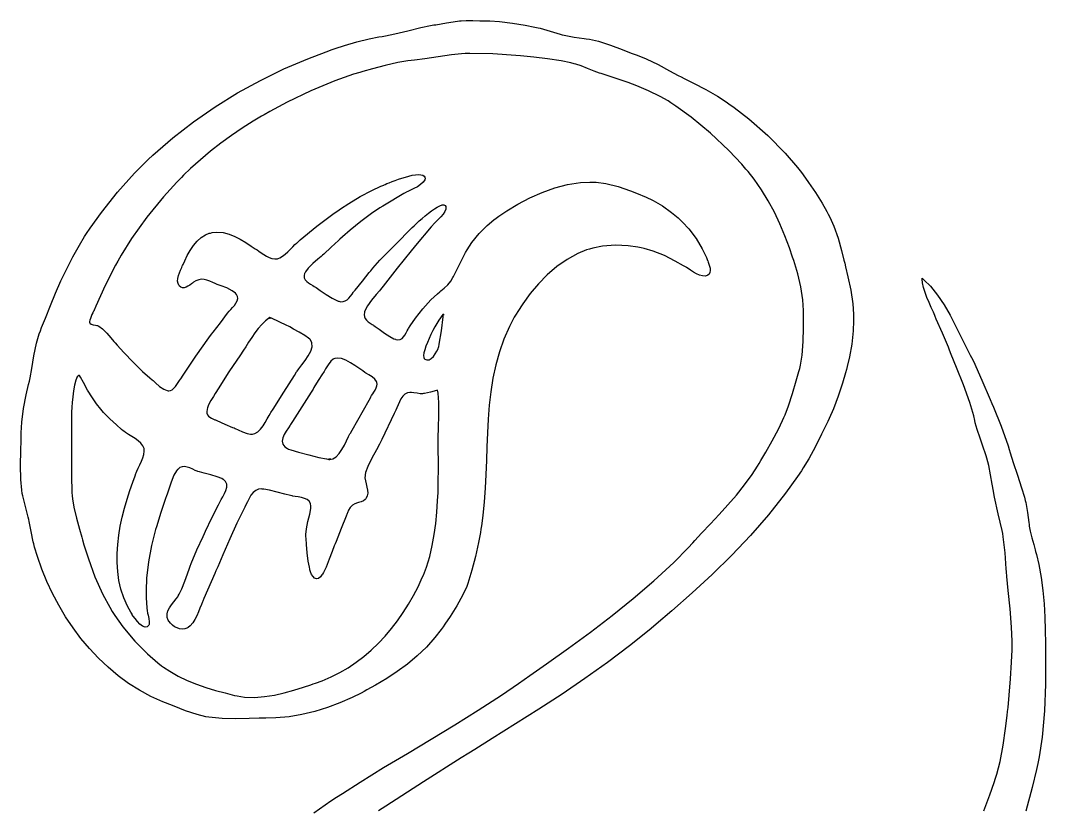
# Model space of a CAD drawing. Extents: x 0 to 40.1, y -48 to 2.9.
# Drawn here: x 7.11 to 40.13, y -22.58 to 2.88 of the extents above; entities that cross this region are included whole.
import ezdxf

# ---------------------------------------------------------------- set-up
doc = ezdxf.new("R2010")
doc.units = 0
doc.layers.get('0').update_dxf_attribs({"linetype": 'CONTINUOUS'})

msp = doc.modelspace()

# ---------------------------------------------------------------- linework, layer by layer
at = {"color": 0}
for points in [[(16.559, -22.6549), (17.1086, -22.2733), (17.2939, -22.1492), (17.481, -22.0267), (18.0472, -21.6674), (18.8074, -21.1988), (19.5713, -20.7381), (20.3358, -20.2796), (21.0978, -19.8175), (21.8543, -19.3465), (22.6021, -18.8607), (23.156, -18.484), (23.3381, -18.3547), (23.5156, -18.2285), (24.0488, -17.8506), (24.7599, -17.3431), (25.4662, -16.8274), (26.1635, -16.2986), (26.8465, -15.7517), (27.5107, -15.1817), (28.1513, -14.5835), (28.6149, -14.1142), (28.7636, -13.9524), (28.8346, -13.8749), (29.0497, -13.6444), (29.3362, -13.34), (29.6203, -13.0354), (29.899, -12.7275), (30.1694, -12.4126), (30.4286, -12.0874), (30.6738, -11.7484), (30.8478, -11.4828), (30.9019, -11.3921), (30.9554, -11.3015), (31.1157, -11.0297), (31.3261, -10.6622), (31.5232, -10.2912), (31.6569, -10.013), (31.6972, -9.91851), (31.7374, -9.82411), (31.8468, -9.53624), (31.98, -9.14025), (32.0999, -8.73731), (32.1831, -8.43533), (32.2097, -8.33442), (32.239, -8.22889), (32.2936, -7.90294), (32.3246, -7.46636), (32.329, -7.02632), (32.3301, -6.69493), (32.3335, -6.58458), (32.3335, -6.46962), (32.311, -6.12489), (32.2472, -5.69808), (32.1471, -5.28157), (32.0504, -4.95947), (32.0154, -4.85308), (31.9824, -4.75185), (31.8782, -4.44993), (31.7304, -4.05583), (31.5692, -3.67122), (31.3924, -3.2966), (31.1972, -2.93229), (30.9814, -2.57878), (30.7425, -2.23649), (30.5467, -1.98622), (30.4778, -1.90593), (30.3456, -1.75082), (29.9256, -1.30523), (29.3335, -0.74777), (28.7083, -0.23519), (28.2232, 0.11968), (28.0567, 0.23074), (27.9731, 0.28646), (27.7106, 0.43571), (27.3431, 0.61301), (26.9656, 0.76953), (26.684, 0.87723), (26.5897, 0.91227), (26.5235, 0.93533), (26.201, 1.04123), (25.8785, 1.14719), (25.8122, 1.17019), (25.7565, 1.18728), (25.5924, 1.24761), (25.3792, 1.33366), (25.166, 1.41629), (25.0019, 1.46967), (24.9463, 1.48329), (24.8426, 1.51465), (24.524, 1.58317), (24.0868, 1.64681), (23.6464, 1.69314), (23.3221, 1.72715), (23.2143, 1.74115), (23.0685, 1.75499), (22.3283, 1.80567), (21.5796, 1.81944), (21.4293, 1.81478), (21.3204, 1.80794), (20.9947, 1.77251), (20.5633, 1.71126), (20.1319, 1.64649), (19.8063, 1.60417), (19.6974, 1.59381), (19.5897, 1.58365), (19.2689, 1.53082), (18.8535, 1.435), (18.4449, 1.32189), (18.1386, 1.23459), (18.0361, 1.20703), (17.8328, 1.14893), (17.2325, 0.93967), (16.4589, 0.61529), (15.705, 0.24604), (15.1456, -0.05295), (14.9611, -0.15603), (14.871, -0.20644), (14.6043, -0.36393), (14.2508, -0.58659), (13.9024, -0.82303), (13.5605, -1.07243), (13.2269, -1.33388), (12.9033, -1.60661), (12.5913, -1.88965), (12.3657, -2.10764), (12.2925, -2.18224), (12.144, -2.3335), (11.7162, -2.80442), (11.1813, -3.45774), (10.6895, -4.14561), (10.3477, -4.68631), (10.2425, -4.87147), (10.1718, -5.00038), (9.84256, -5.65663), (9.53993, -6.322), (9.48253, -6.45557), (9.47825, -6.46446), (9.46485, -6.4911), (9.44054, -6.53961), (9.41292, -6.59674), (9.38531, -6.65821), (9.361, -6.71962), (9.34332, -6.77675), (9.33561, -6.82525), (9.3374, -6.85308), (9.34115, -6.86083), (9.34733, -6.87375), (9.38471, -6.90369), (9.45156, -6.92757), (9.52501, -6.94108), (9.57292, -6.94883), (9.58854, -6.9529), (9.63129, -6.97347), (9.74897, -7.05735), (9.89117, -7.19467), (10.0234, -7.34924), (10.1206, -7.46712), (10.1541, -7.50553), (10.2242, -7.58556), (10.4388, -7.82206), (10.7351, -8.13172), (11.0413, -8.42763), (11.2753, -8.63633), (11.3558, -8.70281), (11.383, -8.72706), (11.4632, -8.80149), (11.5922, -8.91228), (11.7311, -9.00586), (11.8332, -9.0491), (11.8683, -9.05279), (11.8852, -9.05436), (11.9372, -9.04671), (11.9989, -9.01824), (12.0544, -8.97244), (12.1047, -8.91461), (12.1509, -8.84983), (12.1939, -8.78336), (12.2349, -8.72032), (12.2641, -8.67893), (12.2748, -8.66596), (12.3543, -8.54622), (12.7564, -7.94065), (13.1761, -7.34435), (13.2645, -7.22922), (13.313, -7.16932), (13.5472, -6.86079), (13.7814, -6.55225), (13.83, -6.4924), (13.8426, -6.47743), (13.8819, -6.43386), (13.9404, -6.36979), (13.999, -6.30138), (14.0508, -6.22993), (14.0896, -6.15674), (14.1083, -6.08317), (14.1007, -6.01042), (14.0729, -5.95503), (14.0597, -5.93989), (14.0318, -5.90712), (13.9253, -5.82844), (13.7527, -5.73947), (13.5702, -5.66786), (13.4467, -5.62375), (13.4059, -5.60829), (13.3803, -5.59663), (13.3037, -5.56136), (13.2078, -5.51958), (13.1166, -5.48649), (13.0281, -5.4655), (12.9404, -5.46001), (12.8517, -5.47358), (12.76, -5.50956), (12.6862, -5.5541), (12.6636, -5.57146), (12.6512, -5.58068), (12.6142, -5.60861), (12.5598, -5.64794), (12.5021, -5.68474), (12.4427, -5.71419), (12.3833, -5.7315), (12.3256, -5.73204), (12.2712, -5.71094), (12.2319, -5.67703), (12.2218, -5.66351), (12.2092, -5.65039), (12.1835, -5.59956), (12.1712, -5.52132), (12.1792, -5.43365), (12.2019, -5.34119), (12.2337, -5.24869), (12.269, -5.16103), (12.3023, -5.08279), (12.322, -5.035), (12.3278, -5.01882), (12.3451, -4.97917), (12.3991, -4.86111), (12.4811, -4.69678), (12.5742, -4.53282), (12.679, -4.37642), (12.7964, -4.23469), (12.9268, -4.11481), (13.0708, -4.02382), (13.1885, -3.97738), (13.2292, -3.96892), (13.2798, -3.95736), (13.4365, -3.94276), (13.635, -3.95654), (13.8262, -4.00353), (14.0111, -4.07715), (14.1911, -4.17057), (14.3674, -4.27713), (14.5411, -4.39019), (14.6703, -4.47526), (14.7136, -4.5031), (14.7315, -4.51421), (14.7838, -4.54975), (14.8608, -4.60351), (14.9432, -4.65944), (15.0296, -4.71262), (15.1183, -4.75797), (15.2082, -4.79058), (15.2976, -4.8055), (15.364, -4.80285), (15.3853, -4.79779), (15.4061, -4.79232), (15.4662, -4.76579), (15.5493, -4.71463), (15.6332, -4.64919), (15.7165, -4.57449), (15.7983, -4.49544), (15.8772, -4.41704), (15.9521, -4.34424), (16.0035, -4.29693), (16.0214, -4.28207), (16.1231, -4.18994), (16.6554, -3.74561), (17.2143, -3.32889), (17.3293, -3.2506), (17.4176, -3.18918), (17.6879, -3.01226), (18.0515, -2.79465), (18.4251, -2.59776), (18.7153, -2.46268), (18.8137, -2.42165), (18.8238, -2.41699), (18.854, -2.40354), (18.9135, -2.3781), (18.989, -2.3469), (19.0781, -2.31168), (19.1774, -2.27408), (19.2844, -2.23579), (19.3961, -2.19846), (19.5096, -2.16374), (19.6221, -2.1334), (19.7307, -2.109), (19.8325, -2.09229), (19.9246, -2.0849), (20.0042, -2.08854), (20.0685, -2.10487), (20.1144, -2.13553), (20.1363, -2.16976), (20.1392, -2.18224), (20.1437, -2.19971), (20.1329, -2.25868), (20.0824, -2.33475), (19.9994, -2.40821), (19.8961, -2.47694), (19.7847, -2.53874), (19.6769, -2.59147), (19.5849, -2.63297), (19.5367, -2.65397), (19.5207, -2.66114), (19.4589, -2.69797), (18.8403, -3.06635), (18.7785, -3.10319), (18.6882, -3.16233), (18.4214, -3.34521), (18.0693, -3.60281), (17.7272, -3.87765), (17.4794, -4.0956), (17.4, -4.17156), (17.3514, -4.21294), (17.1171, -4.42942), (16.8829, -4.64583), (16.8344, -4.68728), (16.7988, -4.72071), (16.6864, -4.81532), (16.5251, -4.95204), (16.3771, -5.09912), (16.2894, -5.21539), (16.2689, -5.25831), (16.2601, -5.27783), (16.2456, -5.34147), (16.2515, -5.41282), (16.281, -5.47424), (16.3285, -5.52767), (16.3885, -5.57503), (16.4553, -5.61833), (16.5233, -5.65944), (16.5714, -5.68956), (16.5869, -5.70036), (16.6324, -5.72944), (16.7654, -5.8215), (16.9536, -5.95133), (17.1486, -6.07081), (17.2957, -6.14312), (17.3469, -6.16092), (17.3663, -6.16868), (17.4283, -6.18224), (17.5012, -6.17958), (17.5671, -6.15668), (17.6275, -6.11714), (17.6836, -6.06461), (17.7371, -6.00288), (17.7893, -5.93549), (17.8285, -5.88336), (17.8418, -5.86615), (17.8903, -5.81087), (18.1222, -5.52539), (18.3454, -5.2399), (18.3896, -5.18468), (18.4626, -5.09814), (18.69, -4.8456), (19.0038, -4.51687), (19.324, -4.1951), (19.5644, -3.9566), (19.6443, -3.87685), (19.6524, -3.86843), (19.6771, -3.84364), (19.7271, -3.79449), (19.7919, -3.73242), (19.8688, -3.66037), (19.9554, -3.58143), (20.0492, -3.49864), (20.1474, -3.41499), (20.2474, -3.33344), (20.3469, -3.25711), (20.4432, -3.18896), (20.5338, -3.13206), (20.6161, -3.08942), (20.6875, -3.06396), (20.7454, -3.05886), (20.7874, -3.0771), (20.8081, -3.10975), (20.8108, -3.12164), (20.8142, -3.13921), (20.8071, -3.19532), (20.7743, -3.27588), (20.72, -3.35992), (20.6517, -3.44396), (20.5767, -3.52453), (20.5026, -3.59819), (20.4367, -3.66151), (20.3987, -3.69835), (20.3867, -3.71104), (20.3336, -3.77089), (19.8343, -4.36957), (19.7857, -4.42947), (19.6929, -4.53993), (19.2401, -5.104), (18.7961, -5.67736), (18.7078, -5.79249), (18.675, -5.8341), (18.5704, -5.95394), (18.4183, -6.13092), (18.2828, -6.31831), (18.209, -6.4605), (18.1951, -6.51085), (18.1893, -6.53087), (18.1813, -6.59403), (18.19, -6.66536), (18.2172, -6.72678), (18.2592, -6.78022), (18.3119, -6.82758), (18.3717, -6.87088), (18.4342, -6.912), (18.4804, -6.94239), (18.4957, -6.9529), (18.5372, -6.98182), (18.6604, -7.07118), (18.8336, -7.19467), (19.0101, -7.30772), (19.1397, -7.37685), (19.1849, -7.39497), (19.2053, -7.40104), (19.2697, -7.40864), (19.3406, -7.39725), (19.3999, -7.36518), (19.4499, -7.31668), (19.4935, -7.25612), (19.5328, -7.18778), (19.5704, -7.11594), (19.599, -7.0625), (19.609, -7.04503), (19.661, -6.96029), (19.8286, -6.71317), (20.0663, -6.40722), (20.3272, -6.12543), (20.5412, -5.9274), (20.6164, -5.86615), (20.6504, -5.83708), (20.7525, -5.74957), (20.8704, -5.63818), (20.9717, -5.51644), (21.0397, -5.40722), (21.0582, -5.36882), (21.0892, -5.30431), (21.4117, -4.65967), (21.4469, -4.59521), (21.4928, -4.51318), (21.6487, -4.27746), (21.8822, -3.98736), (22.1453, -3.72488), (22.3611, -3.54486), (22.4367, -3.49001), (22.5183, -3.42974), (22.7704, -3.25879), (23.1314, -3.03928), (23.514, -2.83789), (23.9124, -2.66114), (24.3206, -2.5154), (24.7331, -2.40728), (25.1437, -2.34315), (25.4465, -2.32607), (25.5471, -2.32958), (25.6511, -2.33296), (25.9624, -2.37532), (26.3644, -2.47461), (26.7599, -2.61187), (27.0569, -2.73062), (27.1553, -2.77165), (27.2392, -2.80524), (27.4847, -2.92101), (27.7893, -3.09625), (28.0774, -3.30263), (28.2897, -3.48178), (28.3571, -3.54525), (28.4303, -3.61486), (28.6368, -3.83768), (28.8718, -4.14388), (29.0703, -4.47775), (29.2028, -4.75738), (29.2407, -4.85308), (29.2462, -4.86649), (29.2624, -4.90685), (29.2854, -4.96929), (29.306, -5.03694), (29.3201, -5.10633), (29.3246, -5.17393), (29.3153, -5.23639), (29.2885, -5.29021), (29.2542, -5.32417), (29.2407, -5.33197), (29.2246, -5.34207), (29.1661, -5.35639), (29.0783, -5.35124), (28.9822, -5.32324), (28.8828, -5.27903), (28.785, -5.22532), (28.6939, -5.16878), (28.6144, -5.11615), (28.5674, -5.08447), (28.5515, -5.07417), (28.4643, -5.02365), (28.2008, -4.87522), (27.8535, -4.69879), (27.4928, -4.55344), (27.2011, -4.46778), (27.1024, -4.44786), (26.9999, -4.42714), (26.6886, -4.38363), (26.2717, -4.36263), (25.8547, -4.39344), (25.5421, -4.4541), (25.4411, -4.48469), (25.3457, -4.51383), (25.0675, -4.62776), (24.7156, -4.81793), (24.3857, -5.04867), (24.0781, -5.31353), (23.7926, -5.60601), (23.5299, -5.91971), (23.2899, -6.24799), (23.1249, -6.49903), (23.0729, -6.58458), (23.0149, -6.68088), (22.8575, -6.98004), (22.6793, -7.38531), (22.5343, -7.79926), (22.419, -8.22097), (22.3293, -8.64942), (22.2614, -9.0835), (22.2117, -9.52219), (22.176, -9.96451), (22.1507, -10.4094), (22.1319, -10.8559), (22.1158, -11.303), (22.0987, -11.7495), (22.0765, -12.1945), (22.0456, -12.637), (22.0019, -13.076), (21.9593, -13.4021), (21.9418, -13.5103), (21.9249, -13.6197), (21.8656, -13.9469), (21.7694, -14.3921), (21.6535, -14.8339), (21.5547, -15.1547), (21.5176, -15.2601), (21.4849, -15.356), (21.3611, -15.6343), (21.1664, -15.9878), (20.9486, -16.3274), (20.7789, -16.5769), (20.7225, -16.6601), (20.6607, -16.7482), (20.4615, -17.0026), (20.1831, -17.3143), (19.8876, -17.5987), (19.5758, -17.8596), (19.2483, -18.1007), (18.9057, -18.3257), (18.5485, -18.5379), (18.271, -18.6919), (18.1775, -18.7415), (18.0818, -18.7931), (17.7899, -18.9381), (17.3958, -19.1125), (16.9954, -19.2632), (16.5892, -19.3885), (16.1771, -19.4871), (15.7594, -19.5575), (15.3362, -19.5979), (15.0151, -19.6089), (14.9081, -19.6072), (14.7988, -19.6072), (14.471, -19.6144), (14.0354, -19.6233), (13.6033, -19.615), (13.282, -19.5876), (13.1762, -19.5704), (13.0805, -19.5567), (12.7975, -19.4875), (12.4273, -19.3632), (12.0602, -19.2181), (11.7844, -19.1076), (11.6916, -19.0731), (11.5949, -19.0343), (11.3106, -18.9033), (10.9434, -18.7058), (10.5905, -18.4824), (10.2524, -18.2347), (9.92958, -17.9644), (9.62261, -17.6733), (9.33203, -17.3631), (9.05832, -17.0354), (8.80203, -16.6919), (8.56364, -16.3344), (8.34369, -15.9646), (8.14268, -15.584), (7.9611, -15.1944), (7.79958, -14.7976), (7.65853, -14.3954), (7.56592, -14.0915), (7.53851, -13.9893), (7.52083, -13.9247), (7.45231, -13.5932), (7.39268, -13.2617), (7.37944, -13.1972), (7.36176, -13.1281), (7.26676, -12.7827), (7.18061, -12.4374), (7.16738, -12.3683), (7.15076, -12.2544), (7.12207, -11.9095), (7.10992, -11.4473), (7.11768, -10.9851), (7.12869, -10.641), (7.13206, -10.5264), (7.13206, -10.4118), (7.15354, -10.0684), (7.21153, -9.62608), (7.29606, -9.18718), (7.37115, -8.85135), (7.39714, -8.73964), (7.42025, -8.6396), (7.47472, -8.3361), (7.54069, -7.92914), (7.62326, -7.52219), (7.71164, -7.21674), (7.7506, -7.11871), (7.79025, -7.01699), (7.91004, -6.71213), (8.072, -6.30821), (8.23893, -5.90771), (8.41331, -5.51156), (8.5976, -5.12056), (8.79438, -4.73562), (9.00603, -4.35758), (9.17567, -4.0785), (9.23508, -3.98736), (9.34999, -3.81278), (9.71582, -3.30296), (10.2314, -2.65653), (10.7834, -2.04465), (11.2219, -1.60465), (11.3735, -1.46386), (11.5289, -1.31912), (12.0125, -0.90343), (12.6816, -0.38227), (13.3776, 0.10004), (14.0974, 0.54395), (14.8378, 0.94981), (15.5958, 1.31814), (16.3685, 1.64931), (16.9549, 1.87463), (17.1525, 1.94379), (17.2508, 1.97797), (17.5479, 2.07476), (17.9433, 2.19015), (18.3454, 2.28831), (18.6564, 2.35047), (18.7607, 2.3674), (18.864, 2.38482), (19.1719, 2.4509), (19.5847, 2.55165), (20.0008, 2.6524), (20.3161, 2.71864), (20.4219, 2.73583), (20.4882, 2.74507), (20.8306, 2.80035), (21.1819, 2.85562), (21.2526, 2.86481), (21.3058, 2.87175), (21.4674, 2.88037), (21.6856, 2.87864), (21.9037, 2.87001), (22.0649, 2.86481), (22.1186, 2.86481), (22.2239, 2.86481), (22.5397, 2.84581), (22.9558, 2.79574), (23.3686, 2.72493), (23.6771, 2.6645), (23.7799, 2.64378), (23.8461, 2.62999), (24.1686, 2.54015), (24.4911, 2.44114), (24.5574, 2.42269), (24.6193, 2.40429), (24.9396, 2.34446), (25.2687, 2.303), (25.335, 2.29378), (25.4339, 2.28006), (25.7268, 2.21094), (26.1104, 2.08658), (26.4906, 1.94151), (26.7764, 1.831), (26.8725, 1.79644), (26.9722, 1.76525), (27.2642, 1.64768), (27.6457, 1.46262), (28.0207, 1.26031), (28.2988, 1.10851), (28.3924, 1.05968), (28.4918, 1.01134), (28.7892, 0.86485), (29.1811, 0.66135), (29.5629, 0.44059), (29.8408, 0.25922), (29.93, 0.1939), (30.0949, 0.07704), (30.5753, -0.29389), (31.1825, -0.82145), (31.7467, -1.39388), (32.141, -1.85525), (32.2628, -2.01644), (32.3225, -2.09597), (32.4975, -2.33789), (32.7222, -2.66803), (32.9337, -3.00846), (33.0825, -3.2716), (33.1288, -3.36106), (33.1774, -3.45568), (33.306, -3.74843), (33.4468, -4.13926), (33.5611, -4.537), (33.636, -4.84278), (33.6589, -4.94515), (33.685, -5.05419), (33.7626, -5.38172), (33.8533, -5.81321), (33.9174, -6.24804), (33.9417, -6.58333), (33.9417, -6.6951), (33.9417, -6.80197), (33.9281, -7.12272), (33.8864, -7.54693), (33.8149, -7.96425), (33.7418, -8.27072), (33.7119, -8.37125), (33.6826, -8.47988), (33.5882, -8.8041), (33.4513, -9.22314), (33.2944, -9.63531), (33.1597, -9.94581), (33.1111, -10.0475), (33.0612, -10.1479), (32.9139, -10.4504), (32.7133, -10.8533), (32.4997, -11.2493), (32.3256, -11.5384), (32.2628, -11.6315), (32.1404, -11.8158), (31.7524, -12.3546), (31.2054, -13.0475), (30.6265, -13.7128), (30.0206, -14.3531), (29.3921, -14.9708), (28.7461, -15.5687), (28.0874, -16.1494), (27.5882, -16.5751), (27.4204, -16.7154), (27.2499, -16.8586), (26.7275, -17.2756), (26.0165, -17.8117), (25.2906, -18.3275), (24.5529, -18.8267), (23.8071, -19.3131), (23.0563, -19.79), (22.3039, -20.2614), (21.7406, -20.6133), (21.5531, -20.731), (21.31, -20.8828), (20.095, -21.661), (18.88, -22.4393), (18.6371, -22.5912)], [(38.1367, -22.5867), (38.3369, -22.0708), (38.4763, -21.6746), (38.5189, -21.5414), (38.5612, -21.4092), (38.6642, -21.0051), (38.7664, -20.4707), (38.8421, -19.9328), (38.8914, -19.5228), (38.9078, -19.3863), (38.921, -19.255), (38.9596, -18.861), (39.0049, -18.334), (39.0369, -17.8036), (39.0492, -17.4018), (39.0492, -17.2681), (39.0492, -17.1194), (39.0314, -16.6739), (38.9872, -16.0799), (38.9299, -15.4858), (38.8857, -15.0404), (38.8724, -14.8918), (38.8636, -14.7906), (38.8238, -14.2747), (38.7664, -13.759), (38.7487, -13.6577), (38.7265, -13.5518), (38.6072, -13.0199), (38.4881, -12.4788), (38.466, -12.3683), (38.4494, -12.2927), (38.4074, -12.0643), (38.3554, -11.7605), (38.2969, -11.4565), (38.2414, -11.2276), (38.2185, -11.1526), (38.1954, -11.0803), (38.1207, -10.8653), (38.0196, -10.5816), (37.9251, -10.2978), (37.8639, -10.083), (37.8474, -10.0106), (37.8146, -9.8635), (37.6881, -9.4286), (37.4872, -8.86393), (37.2633, -8.30615), (37.0904, -7.88569), (37.0344, -7.74496), (36.999, -7.65283), (36.8046, -7.20156), (36.6103, -6.75028), (36.5749, -6.65821), (36.5611, -6.62213), (36.5161, -6.51525), (36.449, -6.36431), (36.3786, -6.20779), (36.3097, -6.04801), (36.2476, -5.88737), (36.1972, -5.72825), (36.1632, -5.57303), (36.1508, -5.46132), (36.1508, -5.4241), (36.2215, -5.48406), (36.4176, -5.68294), (36.6528, -5.97179), (36.8621, -6.28435), (37.0521, -6.61442), (37.2287, -6.95574), (37.3983, -7.30203), (37.5671, -7.64697), (37.6962, -7.90087), (37.7414, -7.98443), (37.8032, -8.10411), (38.0815, -8.71431), (38.3422, -9.33365), (38.3953, -9.45801), (38.4482, -9.57775), (38.6979, -10.1971), (38.921, -10.8256), (38.9608, -10.95), (38.9906, -11.0534), (39.0881, -11.3615), (39.2236, -11.7696), (39.3558, -12.1777), (39.4467, -12.4857), (39.4732, -12.5894), (39.4908, -12.6538), (39.5483, -12.9761), (39.5881, -13.2984), (39.5969, -13.363), (39.6035, -13.4178), (39.635, -13.5811), (39.6897, -13.7958), (39.751, -14.0106), (39.7958, -14.1739), (39.809, -14.2286), (39.8369, -14.3332), (39.9089, -14.65), (39.9854, -15.0719), (40.0417, -15.4947), (40.0807, -15.9186), (40.1057, -16.3444), (40.1197, -16.7724), (40.1258, -17.2028), (40.1272, -17.5279), (40.1272, -17.6364), (40.1272, -17.8531), (40.1233, -18.5032), (40.0962, -19.3632), (40.0228, -20.2162), (39.9258, -20.8531), (39.8797, -21.0624), (39.8365, -21.2562), (39.6972, -21.8354), (39.4931, -22.605)]]:
    msp.add_lwpolyline(points, dxfattribs=at)
for points in [[(20.7401, -6.58458), (20.735, -6.5835), (20.7165, -6.59603), (20.6808, -6.63493), (20.635, -6.69764), (20.5812, -6.78049), (20.5218, -6.87989), (20.4589, -6.99214), (20.3947, -7.11361), (20.3314, -7.24072), (20.2711, -7.36974), (20.2162, -7.49701), (20.1689, -7.61897), (20.1312, -7.73199), (20.1054, -7.83236), (20.0938, -7.91644), (20.0983, -7.98062), (20.1131, -8.01421), (20.1215, -8.02126), (20.1368, -8.03429), (20.1957, -8.05826), (20.2703, -8.05143), (20.3431, -8.01053), (20.411, -7.94526), (20.4714, -7.86529), (20.5217, -7.78033), (20.559, -7.70014), (20.5771, -7.65121), (20.5811, -7.63444), (20.5987, -7.55154), (20.6672, -7.11638), (20.7268, -6.67204), (20.7401, -6.58458), (20.7387, -6.58458), (20.735, -6.58757), (20.7326, -6.59489), (20.7324, -6.60394), (20.7335, -6.61214), (20.7354, -6.61692), (20.7376, -6.61561), (20.7393, -6.60568), (20.7401, -6.58985), (20.7401, -6.58458)], [(15.1378, -6.6951), (15.1029, -6.71924), (15.0042, -6.79992), (14.8807, -6.91922), (14.766, -7.05018), (14.6585, -7.19006), (14.5567, -7.33594), (14.4593, -7.48508), (14.3649, -7.6346), (14.2953, -7.74517), (14.2718, -7.78185), (14.1967, -7.89236), (13.8256, -8.43799), (13.4721, -8.99289), (13.4059, -9.10801), (13.3853, -9.14014), (13.3219, -9.23551), (13.238, -9.36817), (13.1673, -9.50435), (13.1298, -9.60688), (13.1231, -9.64219), (13.1187, -9.66064), (13.112, -9.71767), (13.1173, -9.77974), (13.137, -9.83062), (13.1695, -9.87244), (13.2127, -9.90733), (13.2648, -9.9375), (13.3238, -9.96506), (13.3721, -9.98546), (13.3882, -9.99219), (13.4368, -10.0152), (13.6886, -10.128), (13.9404, -10.2316), (13.989, -10.2501), (14.0214, -10.265), (14.1172, -10.3128), (14.2586, -10.379), (14.4065, -10.4313), (14.5176, -10.4526), (14.5546, -10.4526), (14.5814, -10.4526), (14.6617, -10.4316), (14.7581, -10.3743), (14.845, -10.2894), (14.9235, -10.1855), (14.9946, -10.0713), (15.059, -9.95529), (15.1183, -9.84625), (15.1586, -9.7755), (15.1732, -9.75271), (15.2439, -9.64219), (15.5885, -9.09879), (15.9331, -8.55544), (16.0038, -8.44493), (16.0214, -8.41829), (16.0793, -8.34164), (16.1769, -8.2161), (16.2824, -8.07547), (16.3815, -7.92686), (16.4599, -7.77735), (16.5033, -7.63411), (16.4974, -7.50429), (16.451, -7.41601), (16.4279, -7.39497), (16.3901, -7.36279), (16.2681, -7.27696), (16.0899, -7.16932), (15.9085, -7.06858), (15.7806, -6.99675), (15.7387, -6.97136), (15.6857, -6.94829), (15.4382, -6.82628), (15.1908, -6.71349), (15.1378, -6.6951), (15.1344, -6.69743), (15.1254, -6.70638), (15.1254, -6.71317), (15.1332, -6.7161), (15.1444, -6.71576), (15.1549, -6.71283), (15.1601, -6.70801), (15.156, -6.70188), (15.1424, -6.69629), (15.1378, -6.6951)], [(17.0465, -11.2631), (17.0757, -11.2663), (17.1667, -11.2478), (17.276, -11.1825), (17.3749, -11.0792), (17.464, -10.95), (17.544, -10.8069), (17.6156, -10.6622), (17.6793, -10.5277), (17.7207, -10.4433), (17.7357, -10.4158), (17.7888, -10.3191), (18.3365, -9.35206), (18.3896, -9.25538), (18.3971, -9.24365), (18.4204, -9.2091), (18.4572, -9.15463), (18.4961, -9.09412), (18.5332, -9.02974), (18.5644, -8.9636), (18.586, -8.89789), (18.5938, -8.83479), (18.5889, -8.79015), (18.584, -8.77647), (18.5778, -8.75022), (18.5287, -8.6786), (18.4337, -8.60146), (18.3256, -8.53814), (18.2532, -8.49744), (18.2306, -8.48178), (18.2054, -8.46565), (18.1322, -8.41433), (18.0132, -8.32949), (17.8797, -8.23731), (17.7379, -8.14789), (17.5935, -8.0714), (17.4526, -8.01807), (17.3213, -7.99794), (17.2317, -8.00933), (17.2056, -8.02126), (17.1775, -8.03586), (17.1058, -8.10331), (17.0178, -8.22157), (16.9396, -8.35021), (16.8885, -8.43593), (16.8697, -8.46332), (16.8432, -8.50478), (16.7018, -8.72347), (16.5604, -8.95144), (16.534, -8.9975), (16.4721, -9.09418), (16.1717, -9.56853), (15.8712, -10.0428), (15.8094, -10.1395), (15.7924, -10.1662), (15.7396, -10.2453), (15.6692, -10.3539), (15.6068, -10.4629), (15.5619, -10.57), (15.5436, -10.6728), (15.5608, -10.7689), (15.6228, -10.856), (15.7078, -10.9169), (15.7387, -10.9316), (15.8194, -10.9561), (16.0622, -11.0274), (16.3926, -11.1181), (16.7228, -11.1983), (16.9653, -11.249), (17.0465, -11.2631), (17.0572, -11.2631), (17.0893, -11.2624), (17.1036, -11.2605), (17.0978, -11.2583), (17.0796, -11.2562), (17.0574, -11.255), (17.039, -11.2553), (17.0328, -11.2578), (17.0429, -11.2622), (17.0465, -11.2631)], [(9.00538, -8.55544), (8.98801, -8.55707), (8.93961, -8.6014), (8.88715, -8.71283), (8.84625, -8.87044), (8.81532, -9.05507), (8.79269, -9.2474), (8.77669, -9.42833), (8.76563, -9.57861), (8.76031, -9.65397), (8.75792, -9.67904), (8.75347, -9.79872), (8.75125, -10.3974), (8.75792, -10.9362), (8.75792, -11.1158), (8.75792, -11.2816), (8.75347, -11.7789), (8.76676, -12.3314), (8.77561, -12.442), (8.78222, -12.5321), (8.82557, -12.8008), (8.91032, -13.158), (9.01167, -13.5117), (9.08783, -13.7727), (9.11139, -13.8603), (9.15381, -14.0133), (9.29525, -14.4688), (9.509, -15.0531), (9.76247, -15.6165), (9.98394, -16.0299), (10.0657, -16.1628), (10.1469, -16.2914), (10.4111, -16.6642), (10.7881, -17.1206), (11.2014, -17.5356), (11.5384, -17.8239), (11.6563, -17.9126), (11.719, -17.9608), (11.9167, -18.0936), (12.1925, -18.2514), (12.4807, -18.3889), (12.7785, -18.509), (13.0828, -18.6143), (13.3909, -18.7078), (13.6999, -18.7922), (13.93, -18.8513), (14.0068, -18.8704), (14.0864, -18.889), (14.3306, -18.9233), (14.6526, -18.9346), (14.9725, -18.911), (15.2901, -18.8589), (15.6054, -18.7853), (15.9179, -18.6969), (16.2275, -18.6001), (16.4572, -18.5264), (16.534, -18.5021), (16.609, -18.4789), (16.8308, -18.3987), (17.1186, -18.2763), (17.3967, -18.1354), (17.665, -17.9771), (17.9235, -17.8024), (18.1717, -17.6122), (18.4096, -17.4078), (18.6369, -17.1896), (18.8536, -16.959), (19.0592, -16.7169), (19.2536, -16.4642), (19.4367, -16.2019), (19.6082, -15.931), (19.7678, -15.6522), (19.9154, -15.3671), (20.0185, -15.1494), (20.0508, -15.076), (20.0869, -14.9921), (20.1831, -14.735), (20.29, -14.3893), (20.3744, -14.0392), (20.4396, -13.6853), (20.4882, -13.3279), (20.5231, -12.9675), (20.5471, -12.6045), (20.56, -12.3307), (20.5633, -12.2394), (20.5678, -12.1058), (20.57, -11.4404), (20.5633, -10.8515), (20.5633, -10.6553), (20.5633, -10.5537), (20.5731, -10.2491), (20.5876, -9.83789), (20.5857, -9.43007), (20.5624, -9.13211), (20.5457, -9.03435), (20.506, -9.04357), (20.316, -9.09651), (20.126, -9.14025), (20.0862, -9.14486), (20.0608, -9.14817), (19.9829, -9.14686), (19.8829, -9.13336), (19.7831, -9.11632), (19.7056, -9.10801), (19.6797, -9.10801), (19.654, -9.10801), (19.5772, -9.12349), (19.4931, -9.16639), (19.4238, -9.23133), (19.366, -9.31293), (19.3165, -9.40571), (19.2721, -9.50429), (19.2293, -9.60335), (19.1968, -9.67432), (19.1849, -9.69743), (19.1451, -9.78033), (18.7475, -10.623), (18.7078, -10.7106), (18.6758, -10.7732), (18.5732, -10.9575), (18.4271, -11.2217), (18.2976, -11.4928), (18.2267, -11.6921), (18.2129, -11.7605), (18.2081, -11.7842), (18.2057, -11.8579), (18.2181, -11.9564), (18.2418, -12.0554), (18.2681, -12.1542), (18.2886, -12.2521), (18.2949, -12.3485), (18.2783, -12.4427), (18.2457, -12.5136), (18.2306, -12.5341), (18.2162, -12.552), (18.161, -12.596), (18.0847, -12.6285), (18.0019, -12.6507), (17.9339, -12.6718), (17.9125, -12.6814), (17.8839, -12.6933), (17.8036, -12.741), (17.7313, -12.8127), (17.6789, -12.9016), (17.6417, -12.985), (17.6297, -13.013), (17.5987, -13.0913), (17.4419, -13.4942), (17.2763, -13.9064), (17.2408, -13.9893), (17.2171, -14.0496), (17.15, -14.2324), (17.0575, -14.4843), (16.9551, -14.7326), (16.8681, -14.9093), (16.8344, -14.9656), (16.8203, -14.9889), (16.7683, -15.0536), (16.7038, -15.1001), (16.6421, -15.1106), (16.5847, -15.0897), (16.5332, -15.0432), (16.4889, -14.9758), (16.4533, -14.8929), (16.4328, -14.8233), (16.4279, -14.7997), (16.4143, -14.7358), (16.3812, -14.5424), (16.3463, -14.2747), (16.321, -14.0071), (16.3076, -13.8141), (16.3042, -13.7498), (16.3011, -13.6874), (16.3192, -13.4991), (16.3704, -13.2639), (16.4285, -13.0322), (16.46, -12.8523), (16.4633, -12.7919), (16.4647, -12.7665), (16.4519, -12.6892), (16.4092, -12.6129), (16.3415, -12.5582), (16.2556, -12.5202), (16.1581, -12.4944), (16.0557, -12.4759), (15.9549, -12.46), (15.8853, -12.4475), (15.8624, -12.442), (15.8018, -12.428), (15.621, -12.3816), (15.3764, -12.3177), (15.1317, -12.2607), (14.9511, -12.228), (14.8904, -12.221), (14.8633, -12.2178), (14.7799, -12.2267), (14.6853, -12.2667), (14.6043, -12.3339), (14.5347, -12.4213), (14.4743, -12.5215), (14.4207, -12.6276), (14.3717, -12.7324), (14.3371, -12.805), (14.3249, -12.8288), (14.2614, -12.9506), (14.0818, -13.3215), (13.8521, -13.8281), (13.629, -14.3415), (13.4623, -14.7269), (13.4059, -14.855), (13.3705, -14.9378), (13.017, -15.7483), (12.9817, -15.8312), (12.9693, -15.8571), (12.9358, -15.9364), (12.8895, -16.0546), (12.8407, -16.1796), (12.7873, -16.3056), (12.7273, -16.4262), (12.6586, -16.5357), (12.5792, -16.6279), (12.5118, -16.6831), (12.4869, -16.6969), (12.4678, -16.7068), (12.4052, -16.7267), (12.3209, -16.7349), (12.2362, -16.7242), (12.1533, -16.6969), (12.0745, -16.656), (12.0022, -16.6036), (11.9386, -16.5428), (11.8978, -16.4935), (11.886, -16.476), (11.8698, -16.4483), (11.8373, -16.3564), (11.8311, -16.2457), (11.8583, -16.1418), (11.9103, -16.0431), (11.978, -15.9478), (12.0525, -15.8542), (12.1249, -15.7607), (12.1728, -15.6903), (12.1865, -15.6654), (12.2196, -15.6101), (12.3044, -15.4354), (12.4007, -15.1935), (12.4871, -14.9479), (12.5518, -14.7671), (12.5753, -14.7076), (12.6062, -14.6201), (12.7917, -14.1826), (12.995, -13.7452), (13.0348, -13.6577), (13.0745, -13.5748), (13.2755, -13.1512), (13.4853, -12.7275), (13.5296, -12.6446), (13.5406, -12.6235), (13.5762, -12.5615), (13.6306, -12.4673), (13.6842, -12.3662), (13.7284, -12.2624), (13.7543, -12.1604), (13.7533, -12.0644), (13.7166, -11.9787), (13.6584, -11.9212), (13.6356, -11.9078), (13.5909, -11.8828), (13.4465, -11.8261), (13.2357, -11.765), (13.0217, -11.7109), (12.8714, -11.6681), (12.8227, -11.65), (12.8019, -11.6427), (12.7409, -11.6173), (12.6559, -11.5791), (12.5692, -11.5418), (12.4825, -11.5118), (12.3974, -11.4956), (12.3157, -11.4997), (12.2389, -11.5305), (12.1834, -11.5763), (12.1688, -11.5947), (12.1336, -11.635), (12.0514, -11.7763), (11.9589, -11.9976), (11.883, -12.2293), (11.8334, -12.3892), (11.8153, -12.442), (11.7799, -12.5295), (11.6253, -12.9785), (11.4883, -13.4366), (11.4619, -13.5288), (11.4255, -13.6564), (11.3304, -14.0433), (11.2321, -14.5649), (11.1736, -15.0932), (11.1582, -15.4949), (11.1615, -15.6286), (11.1615, -15.6999), (11.1725, -15.914), (11.1923, -16.1536), (11.1968, -16.1997), (11.201, -16.2214), (11.2174, -16.286), (11.2432, -16.3931), (11.2589, -16.5), (11.2573, -16.5668), (11.2498, -16.5864), (11.241, -16.6074), (11.1936, -16.6612), (11.1219, -16.6744), (11.0407, -16.6401), (10.9559, -16.5726), (10.8737, -16.486), (10.7999, -16.3947), (10.7407, -16.3129), (10.7113, -16.2696), (10.7019, -16.2549), (10.6619, -16.1911), (10.5547, -15.9918), (10.4368, -15.7217), (10.3464, -15.4451), (10.2814, -15.1635), (10.2401, -14.8774), (10.2207, -14.5881), (10.2214, -14.2962), (10.2402, -14.0031), (10.2754, -13.7094), (10.3251, -13.4163), (10.3876, -13.1248), (10.4608, -12.8357), (10.5431, -12.5501), (10.6325, -12.2688), (10.7273, -11.9931), (10.8005, -11.7908), (10.8256, -11.7236), (10.8331, -11.7023), (10.8595, -11.6397), (10.9043, -11.5425), (10.9545, -11.4364), (11.0046, -11.3253), (11.0488, -11.2133), (11.0816, -11.1045), (11.0974, -11.0031), (11.0959, -10.9347), (11.0908, -10.9131), (11.0857, -10.8904), (11.0539, -10.8259), (10.9883, -10.7436), (10.9015, -10.6661), (10.8013, -10.5931), (10.6953, -10.5244), (10.5912, -10.4598), (10.4966, -10.3991), (10.4376, -10.3575), (10.4192, -10.3421), (10.3626, -10.297), (10.1977, -10.1559), (9.98617, -9.95762), (9.78792, -9.74897), (9.64968, -9.58746), (9.60622, -9.53168), (9.55892, -9.46918), (9.42535, -9.2755), (9.27263, -9.02974), (9.1365, -8.79085), (9.03847, -8.6141), (9.00538, -8.55544), (9.00444, -8.55544), (9.00174, -8.55692), (9.00287, -8.5606), (9.00689, -8.56515), (9.01193, -8.56922), (9.01622, -8.57161), (9.01774, -8.57096), (9.01476, -8.56597), (9.00776, -8.55794), (9.00538, -8.55544)]]:
    msp.add_lwpolyline(points, close=True, dxfattribs=at)

doc.saveas('drawing.dxf')
